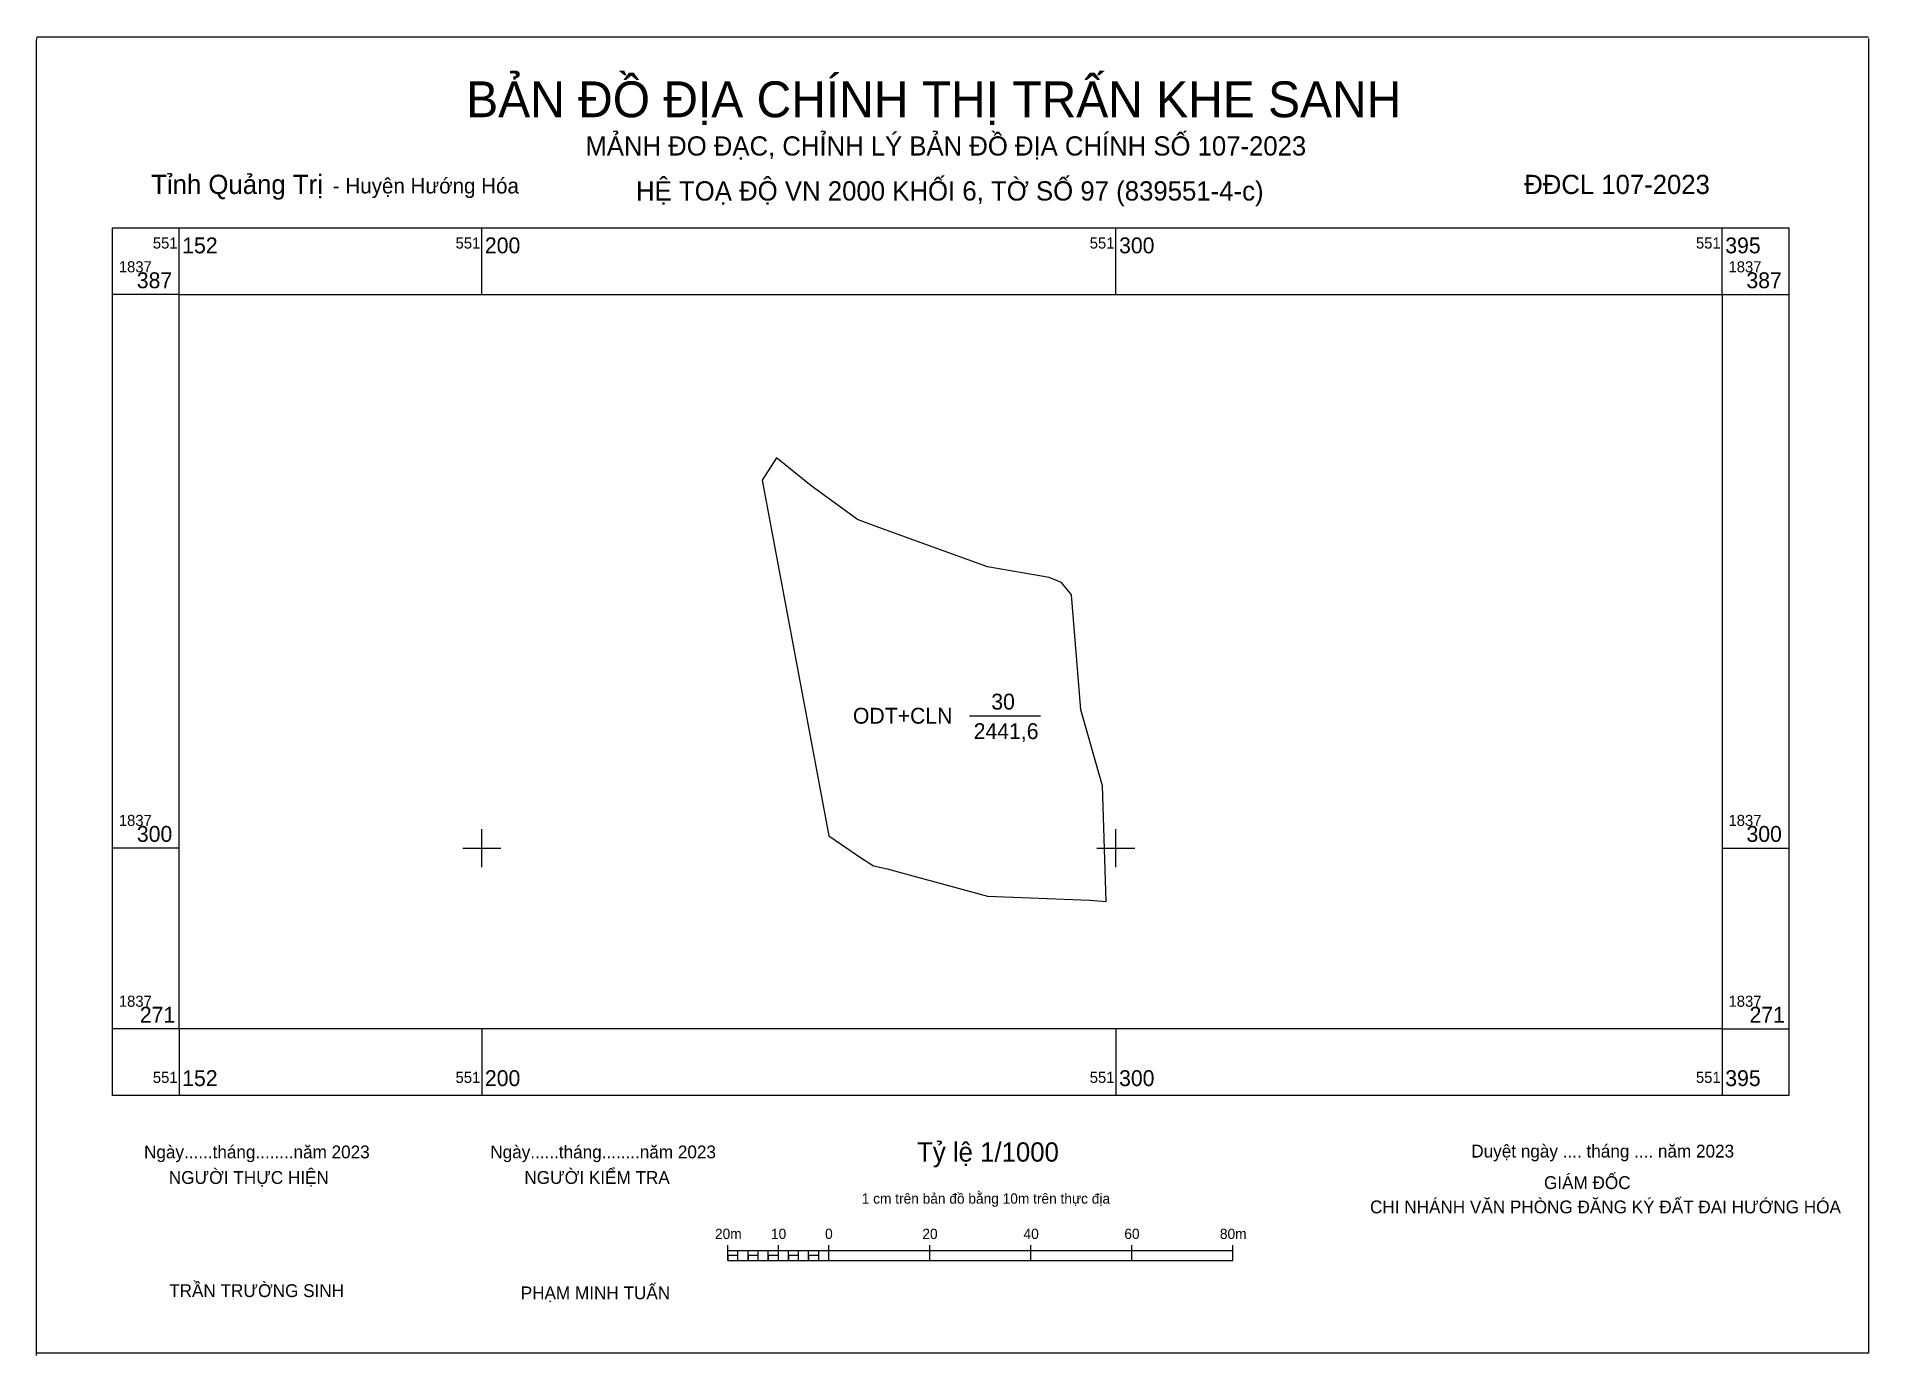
# Model space of a CAD drawing. Extents: x 551130 to 551419, y 1837220 to 1837428.
import ezdxf

# ---------------------------------------------------------------- set-up
doc = ezdxf.new("R2010")
doc.units = 0
for name, color, linetype in [('Level 10', 7, 'Continuous'), ('Level 13', 7, 'Continuous'), ('Level 2', 7, 'Continuous'), ('Level 4', 7, 'Continuous'), ('Level 63', 7, 'Continuous')]:
    doc.layers.add(name, color=color, linetype=linetype)

msp = doc.modelspace()

# ---------------------------------------------------------------- linework, layer by layer
at = {"layer": 'Level 10'}
msp.add_lwpolyline([(551298.48, 1837291.62), (551297.88, 1837309.84), (551294.48, 1837321.81), (551292.99, 1837339.95), (551291.42, 1837341.88), (551289.49, 1837342.65), (551279.76, 1837344.34), (551262.61, 1837350.55), (551259.24, 1837351.8), (551251.95, 1837357.13), (551246.47, 1837361.53), (551244.21, 1837358.03), (551254.73, 1837301.96), (551259.87, 1837298.43), (551261.75, 1837297.22), (551263.93, 1837296.74), (551279.73, 1837292.43), (551295.88, 1837291.79), (551298.48, 1837291.62)], dxfattribs=at)
at = {"layer": 'Level 13'}
msp.add_line((551276.93, 1837320.88), (551288.12, 1837320.88), dxfattribs=at)
at = {"layer": 'Level 2'}
for p, q in [((551129.81, 1837427.24), (551129.9, 1837427.92)), ((551129.81, 1837220.05), (551129.81, 1837427.24)), ((551129.9, 1837427.92), (551418.65, 1837427.92)), ((551418.65, 1837427.61), (551418.65, 1837220.42)), ((551238.81, 1837234.99), (551238.81, 1837237.41)), ((551238.81, 1837236.6), (551318.43, 1837236.6)), ((551238.81, 1837234.99), (551318.43, 1837234.99)), ((551240.4, 1837234.99), (551240.4, 1837236.6)), ((551242, 1837234.99), (551242, 1837236.6)), ((551243.59, 1837234.99), (551243.59, 1837236.6)), ((551245.18, 1837234.99), (551245.18, 1837236.6)), ((551246.77, 1837234.99), (551246.77, 1837237.41)), ((551248.36, 1837234.99), (551248.36, 1837236.6)), ((551249.96, 1837234.99), (551249.96, 1837236.6)), ((551251.55, 1837234.99), (551251.55, 1837236.6)), ((551253.14, 1837234.99), (551253.14, 1837236.6)), ((551254.73, 1837234.99), (551254.73, 1837237.41)), ((551270.66, 1837234.99), (551270.66, 1837237.41)), ((551286.58, 1837234.99), (551286.58, 1837237.41)), ((551302.51, 1837234.99), (551302.51, 1837237.41)), ((551318.43, 1837234.99), (551318.43, 1837237.41)), ((551418.65, 1837220.42), (551129.9, 1837220.42))]:
    msp.add_line(p, q, dxfattribs=at)
for points in [[(551238.81, 1837234.99), (551240.4, 1837234.99), (551240.4, 1837235.8), (551238.81, 1837235.8)], [(551242, 1837234.99), (551243.59, 1837234.99), (551243.59, 1837235.8), (551242, 1837235.8)], [(551245.18, 1837234.99), (551246.77, 1837234.99), (551246.77, 1837235.8), (551245.18, 1837235.8)], [(551248.36, 1837234.99), (551249.96, 1837234.99), (551249.96, 1837235.8), (551248.36, 1837235.8)], [(551251.55, 1837234.99), (551253.14, 1837234.99), (551253.14, 1837235.8), (551251.55, 1837235.8)]]:
    msp.add_lwpolyline(points, close=True, dxfattribs=at)
at = {"layer": 'Level 63'}
for p, q in [((551152.27, 1837387.27), (551152.27, 1837397.77)), ((551200, 1837387.27), (551200, 1837397.77)), ((551300, 1837387.27), (551300, 1837397.77)), ((551395.59, 1837387.27), (551395.59, 1837397.77)), ((551152.27, 1837387.27), (551141.77, 1837387.27)), ((551395.59, 1837387.27), (551406.09, 1837387.27)), ((551200, 1837297), (551200, 1837303)), ((551300, 1837297), (551300, 1837303)), ((551152.27, 1837300), (551141.77, 1837300)), ((551197, 1837300), (551203, 1837300)), ((551297, 1837300), (551303, 1837300)), ((551395.59, 1837300), (551406.09, 1837300)), ((551152.27, 1837271.5), (551141.77, 1837271.5)), ((551152.27, 1837271.5), (551152.27, 1837261)), ((551200, 1837271.5), (551200, 1837261)), ((551300, 1837271.5), (551300, 1837261)), ((551395.59, 1837271.5), (551395.59, 1837261)), ((551395.59, 1837271.5), (551406.09, 1837271.5))]:
    msp.add_line(p, q, dxfattribs=at)
for points in [[(551141.77, 1837397.77), (551406.09, 1837397.77), (551406.09, 1837261), (551141.77, 1837261), (551141.77, 1837397.77)], [(551152.27, 1837387.27), (551395.59, 1837387.27), (551395.59, 1837271.5), (551152.27, 1837271.5), (551152.27, 1837387.27)]]:
    msp.add_lwpolyline(points, dxfattribs=at)

# ---------------------------------------------------------------- texts
at = {"layer": 'Level 13'}
msp.add_text('30', height=2.5, dxfattribs=at).set_placement((551280.35, 1837321.85))
at = {"layer": 'Level 2'}
for s, height, p in [('BẢN ĐỒ ĐỊA CHÍNH THỊ TRẤN KHE SANH', 5.654, (551197.55, 1837415.22)), ('MẢNH ĐO ĐẠC, CHỈNH LÝ BẢN ĐỒ ĐỊA CHÍNH SỐ 107-2023', 3.0286, (551216.35, 1837409.18)), ('Tỉnh Quảng Trị', 3.037, (551147.87, 1837403.12)), ('- Huyện Hướng Hóa', 2.4231, (551176.53, 1837403.2)), ('HỆ TOẠ ĐỘ VN 2000 KHỐI 6, TỜ SỐ 97 (839551-4-c)', 3.037, (551224.33, 1837402.09)), (' ĐĐCL 107-2023', 3.0287, (551363.26, 1837403.12)), ('ODT+CLN', 2.5, (551258.53, 1837319.63)), ('Ngày......tháng........năm 2023', 2.0198, (551146.75, 1837251.11)), ('Ngày......tháng........năm 2023', 2.0198, (551201.35, 1837251.11)), ('Tỷ lệ 1/1000', 3.0378, (551268.65, 1837250.59)), ('Duyệt ngày .... tháng .... năm 2023', 2.0198, (551356.04, 1837251.24)), ('NGƯỜI THỰC HIỆN', 2.0198, (551150.66, 1837247.08)), ('NGƯỜI KIỂM TRA', 2.0198, (551206.72, 1837247.08)), ('GIÁM ĐỐC', 2.02, (551367.5, 1837246.27)), ('1 cm trên bản đồ bằng 10m trên thực địa', 1.6157, (551259.92, 1837243.96)), ('CHI NHÁNH VĂN PHÒNG ĐĂNG KÝ ĐẤT ĐAI HƯỚNG HÓA', 2.0198, (551340.07, 1837242.44)), ('20m', 1.616, (551236.78, 1837238.4)), ('10', 1.616, (551245.61, 1837238.4)), ('0', 1.62, (551254.14, 1837238.4)), ('20', 1.616, (551269.48, 1837238.4)), ('40', 1.616, (551285.43, 1837238.4)), ('60', 1.616, (551301.33, 1837238.4)), ('80m', 1.616, (551316.4, 1837238.4)), ('TRẦN TRƯỜNG SINH', 2.0198, (551150.71, 1837229.24)), ('PHẠM MINH TUẤN', 2.0198, (551206.15, 1837228.89))]:
    msp.add_text(s, height=height, dxfattribs=at).set_placement(p)
at = {"layer": 'Level 4'}
msp.add_text('2441,6', height=2.5, dxfattribs=at).set_placement((551277.57, 1837317.2))
at = {"layer": 'Level 63'}
for s, height, p in [('551', 1.75, (551148.14, 1837394.52)), ('152', 2.5, (551152.77, 1837393.77)), ('551', 1.75, (551195.87, 1837394.52)), ('200', 2.5, (551200.5, 1837393.77)), ('551', 1.75, (551295.87, 1837394.52)), ('300', 2.5, (551300.5, 1837393.77)), ('551', 1.75, (551391.46, 1837394.52)), ('395', 2.5, (551396.09, 1837393.77)), ('1837', 1.75, (551142.77, 1837390.77)), ('387', 2.5, (551145.61, 1837388.27)), ('1837', 1.75, (551396.59, 1837390.77)), ('387', 2.5, (551399.42, 1837388.27)), ('1837', 1.75, (551142.77, 1837303.5)), ('1837', 1.75, (551396.59, 1837303.5)), ('300', 2.5, (551145.62, 1837301)), ('300', 2.5, (551399.43, 1837301)), ('1837', 1.75, (551142.77, 1837275)), ('271', 2.5, (551146.09, 1837272.5)), ('1837', 1.75, (551396.59, 1837275)), ('271', 2.5, (551399.91, 1837272.5)), ('551', 1.75, (551148.14, 1837263)), ('152', 2.5, (551152.77, 1837262.5)), ('551', 1.75, (551195.87, 1837263)), ('200', 2.5, (551200.5, 1837262.5)), ('551', 1.75, (551295.87, 1837263)), ('300', 2.5, (551300.5, 1837262.5)), ('551', 1.75, (551391.46, 1837263)), ('395', 2.5, (551396.09, 1837262.5))]:
    msp.add_text(s, height=height, dxfattribs=at).set_placement(p)

doc.saveas('drawing.dxf')
